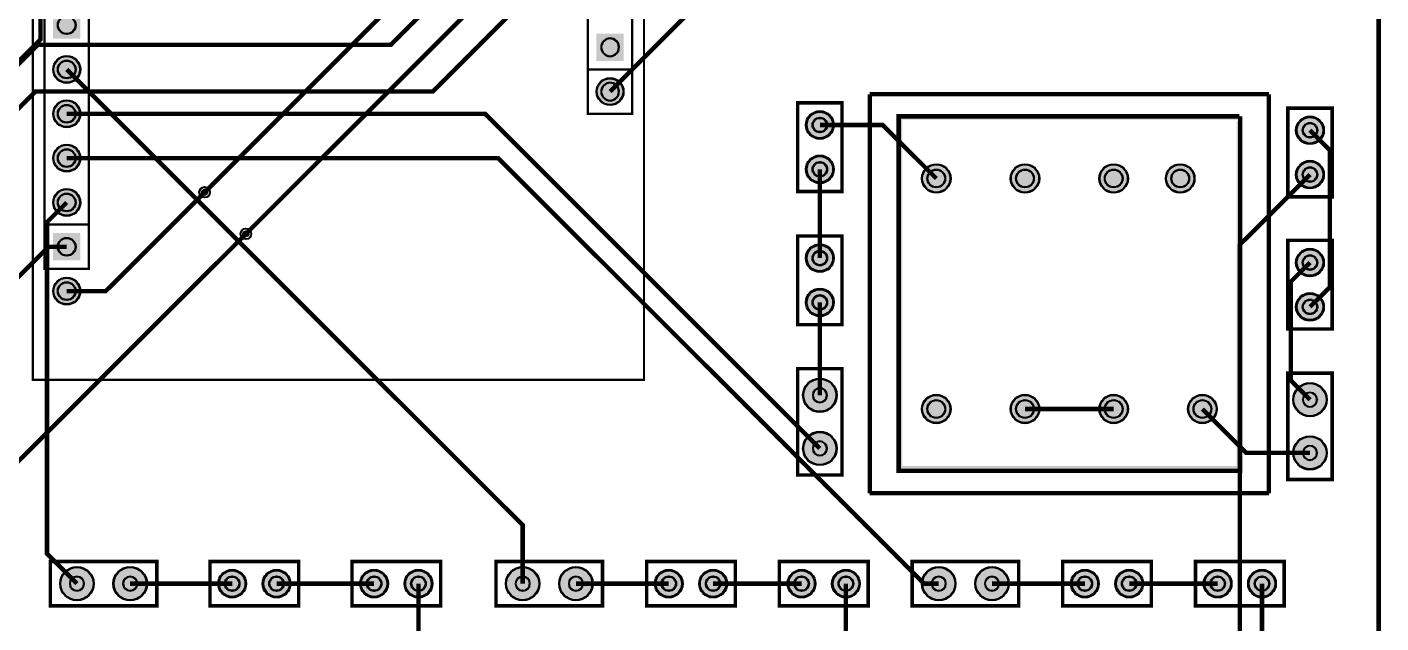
# Model space of a CAD drawing. Header units: millimetres. Extents: x 0 to 138, y 0 to 125.
# Drawn here: x 60.1 to 137.7, y 42.1 to 76.2 of the extents above; entities that cross this region are included whole.
import ezdxf

# ---------------------------------------------------------------- set-up
doc = ezdxf.new("R2010")
doc.units = ezdxf.units.MM
for name, color, linetype, true_color in [('BoardOutLine', 7, 'Continuous', 0xff00ff), ('BottomLayer', 7, 'Continuous', 0x0000ff), ('BottomSolderMaskLayer', 7, 'Continuous', 0xaa00ff), ('Document', 7, 'Continuous', 0xffffff), ('Hole', 7, 'Continuous', 0x222222), ('Inner1', 7, 'Continuous', 0x999966), ('Inner2', 7, 'Continuous', 0x008000), ('Multi-Layer', 7, 'Continuous', 0xc0c0c0), ('TopSilkLayer', 7, 'Continuous', 0xffcc00), ('TopSolderMaskLayer', 7, 'Continuous', 0x800080)]:
    doc.layers.add(name, color=color, linetype=linetype, true_color=true_color)

msp = doc.modelspace()

# ---------------------------------------------------------------- hatches: boundary and pattern name
at = {"layer": 'BottomSolderMaskLayer'}
for points in [[(61.626851276306525, 77.1065532131064), (63.18565239390887, 77.1065532131064), (63.18565239390887, 75.54775209550428), (61.626851276306525, 75.54775209550428)], [(92.74191350643105, 75.83655067310133), (94.30071462403339, 75.83655067310133), (94.30071462403339, 74.27774955549921), (92.74191350643105, 74.27774955549921)], [(61.62674625349251, 73.7871475742952, 1), (63.18554737109474, 73.7871475742952, 1)], [(92.74180848361704, 72.51714503429014, 1), (94.30060960121926, 72.51714503429014, 1)], [(61.62674625349251, 71.24714249428507, 1), (63.18554737109474, 71.24714249428507, 1)], [(104.73514097028203, 70.60426720853445, 1), (106.33674117348244, 70.60426720853445, 1)], [(132.80346710693414, 70.30251460502927, 1), (134.40506731013454, 70.30251460502927, 1)], [(61.62674625349251, 68.70713741427483, 1), (63.18554737109474, 68.70713741427483, 1)], [(104.73514097028203, 68.06426212852432, 1), (106.33674117348244, 68.06426212852432, 1)], [(111.3780543561087, 67.54025908051824, 1), (113.0288544577089, 67.54025908051824, 1)], [(116.45806451612897, 67.54025908051824, 1), (118.10886461772917, 67.54025908051824, 1)], [(121.53807467614946, 67.54025908051824, 1), (123.18887477774966, 67.54025908051824, 1)], [(125.34808229616455, 67.54025908051824, 1), (126.99888239776475, 67.54025908051824, 1)], [(132.80346710693414, 67.76250952501914, 1), (134.40506731013454, 67.76250952501914, 1)], [(61.62674625349251, 66.16713233426469, 1), (63.18554737109474, 66.16713233426469, 1)], [(61.626851276306525, 64.40652781305562), (63.18565239390887, 64.40652781305562), (63.18565239390887, 62.8477266954535), (61.626851276306525, 62.8477266954535)], [(104.73514097028203, 62.97612395224792, 1), (106.33674117348244, 62.97612395224792, 1)], [(132.80346710693414, 62.722123444246904, 1), (134.40506731013454, 62.722123444246904, 1)], [(61.62674625349251, 61.08712217424443, 1), (63.18554737109474, 61.08712217424443, 1)], [(104.73514097028203, 60.436118872237785, 1), (106.33674117348244, 60.436118872237785, 1)], [(132.80346710693414, 60.18211836423677, 1), (134.40506731013454, 60.18211836423677, 1)], [(104.57048514097038, 55.11811023622056, 1), (106.50139700279409, 55.11811023622056, 1)], [(132.63881127762247, 54.864109728219546, 1), (134.5697231394462, 54.864109728219546, 1)], [(111.3780543561087, 54.33223266446532, 1), (113.0288544577089, 54.33223266446532, 1)], [(116.45806451612897, 54.33223266446532, 1), (118.10886461772917, 54.33223266446532, 1)], [(121.53807467614946, 54.33223266446532, 1), (123.18887477774966, 54.33223266446532, 1)], [(126.61808483616973, 54.33223266446532, 1), (128.26888493776994, 54.33223266446532, 1)], [(104.57048514097038, 52.07010414020829, 1), (106.50139700279409, 52.07010414020829, 1)], [(132.63881127762247, 51.81610363220727, 1), (134.5697231394462, 51.81610363220727, 1)], [(62.02540005080014, 44.323088646177325, 1), (63.95631191262387, 44.323088646177325, 1)], [(65.0734061468123, 44.323088646177325, 1), (67.00431800863602, 44.323088646177325, 1)], [(71.08007366014738, 44.323088646177325, 1), (72.68167386334778, 44.323088646177325, 1)], [(73.62007874015751, 44.323088646177325, 1), (75.22167894335792, 44.323088646177325, 1)], [(79.2080899161798, 44.323088646177325, 1), (80.8096901193802, 44.323088646177325, 1)], [(81.74809499618993, 44.323088646177325, 1), (83.34969519939034, 44.323088646177325, 1)], [(87.55245110490215, 44.323088646177325, 1), (89.48336296672586, 44.323088646177325, 1)], [(90.6004572009143, 44.323088646177325, 1), (92.53136906273802, 44.323088646177325, 1)], [(96.0833756667513, 44.323088646177325, 1), (97.6849758699517, 44.323088646177325, 1)], [(98.62338074676143, 44.323088646177325, 1), (100.22498094996183, 44.323088646177325, 1)], [(103.68738887477764, 44.323088646177325, 1), (105.28898907797804, 44.323088646177325, 1)], [(106.227393954788, 44.323088646177325, 1), (107.8289941579884, 44.323088646177325, 1)], [(111.38100076200145, 44.323088646177325, 1), (113.31191262382517, 44.323088646177325, 1)], [(114.42900685801384, 44.323088646177325, 1), (116.35991871983755, 44.323088646177325, 1)], [(119.9116713233426, 44.323088646177325, 1), (121.51327152654301, 44.323088646177325, 1)], [(122.45167640335274, 44.323088646177325, 1), (124.05327660655314, 44.323088646177325, 1)], [(127.51593853187717, 44.323088646177325, 1), (129.11753873507757, 44.323088646177325, 1)], [(130.0559436118873, 44.323088646177325, 1), (131.6575438150877, 44.323088646177325, 1)]]:
    msp.add_hatch(color=256, dxfattribs=at).paths.add_polyline_path(points)
at = {"layer": 'Document'}
msp.add_hatch(color=256, dxfattribs=at).paths.add_polyline_path([(129.5234950469901, 70.90929641859282), (110.25049530099068, 70.90929641859282), (110.25049530099068, 51.06329692659392), (129.39649479298964, 51.06329692659392), (129.39649479298964, 70.6362966725934), (129.39649479298964, 70.73629667259343), (129.39758129776806, 70.75287353215901), (129.40082222170577, 70.76916675706161), (129.4061621116955, 70.78489756570559), (129.41350960073873, 70.79979679959365), (129.42273897126097, 70.8136095287033), (129.43369230617395, 70.82609941340957), (129.44618219088034, 70.83705274832255), (129.45999491998987, 70.8462821188449), (129.47489415387804, 70.85362960788814), (129.4906249625219, 70.85896949787775), (129.5069181874244, 70.86221042181535), (129.5234950469901, 70.86329692659388), (129.54007190655602, 70.86221042181535), (129.55636513145828, 70.85896949787775), (129.57209594010214, 70.85362960788814), (129.58699517399032, 70.8462821188449), (129.60080790309985, 70.83705274832255), (129.61329778780646, 70.82609941340957), (129.62425112271944, 70.8136095287033), (129.63348049324168, 70.79979679959365), (129.64082798228492, 70.78489756570559), (129.64616787227465, 70.76916675706161), (129.64940879621213, 70.75287353215901), (129.65049530099077, 70.73629667259343), (129.65049530099077, 70.6362966725934), (129.65049530099077, 50.93629667259336), (129.64940879621213, 50.91971981302777), (129.64616787227465, 50.90342658812517), (129.64082798228492, 50.88769577948119), (129.63348049324168, 50.87279654559313), (129.62425112271944, 50.85898381648349), (129.61329778780646, 50.84649393177722), (129.60080790309985, 50.835540596864234), (129.58699517399032, 50.826311226341886), (129.57209594010214, 50.818963737298645), (129.55636513145828, 50.81362384730903), (129.54007190655602, 50.810382923371435), (129.5234950469901, 50.80929641859291), (110.12349504699023, 50.80929641859291), (110.1069181874243, 50.810382923371435), (110.09062496252204, 50.81362384730903), (110.07489415387795, 50.818963737298645), (110.05999491998978, 50.826311226341886), (110.04618219088047, 50.835540596864234), (110.03369230617386, 50.84649393177722), (110.02273897126088, 50.85898381648349), (110.01350960073864, 50.87279654559313), (110.0061621116954, 50.88769577948119), (110.00082222170568, 50.90342658812517), (109.99758129776797, 50.91971981302777), (109.99649479298955, 50.93629667259336), (109.99649479298955, 71.03629667259338), (109.99758129776797, 71.05287353215897), (110.00082222170568, 71.06916675706157), (110.0061621116954, 71.08489756570555), (110.01350960073864, 71.0997967995936), (110.02273897126088, 71.11360952870325), (110.03369230617386, 71.12609941340952), (110.04618219088047, 71.1370527483225), (110.05999491998978, 71.14628211884485), (110.07489415387795, 71.15362960788809), (110.09062496252204, 71.1589694978777), (110.1069181874243, 71.1622104218153), (110.12349504699023, 71.16329692659383), (129.5234950469901, 71.16329692659383), (129.54007190655602, 71.1622104218153), (129.55636513145828, 71.1589694978777), (129.57209594010214, 71.15362960788809), (129.58699517399032, 71.14628211884485), (129.60080790309985, 71.1370527483225), (129.61329778780646, 71.12609941340952), (129.62425112271944, 71.11360952870325), (129.63348049324168, 71.0997967995936), (129.64082798228492, 71.08489756570555), (129.64616787227465, 71.06916675706157), (129.64940879621213, 71.05287353215897), (129.65049530099077, 71.03629667259338), (129.64940879621213, 71.01971981302768), (129.64616787227465, 71.0034265881252), (129.64082798228492, 70.98769577948121), (129.63348049324168, 70.97279654559316), (129.62425112271944, 70.95898381648351), (129.61329778780646, 70.94649393177713), (129.60080790309985, 70.93554059686426), (129.58699517399032, 70.92631122634191), (129.57209594010214, 70.91896373729855), (129.55636513145828, 70.91362384730894), (129.54007190655602, 70.91038292337146), (129.5234950469901, 70.90929641859282)])
at = {"layer": 'Multi-Layer'}
for points in [[(61.65224790449588, 77.08115316230635), (63.16024892049791, 77.08115316230635), (63.16024892049791, 75.57315214630432), (61.65224790449588, 75.57315214630432)], [(92.7673101346204, 75.81115062230128), (94.27531115062243, 75.81115062230128), (94.27531115062243, 74.30314960629926), (92.7673101346204, 74.30314960629926)], [(61.652146304292614, 73.7871475742952, 1), (63.16014732029464, 73.7871475742952, 1)], [(92.76720853441714, 72.51714503429014, 1), (94.27520955041916, 72.51714503429014, 1)], [(61.652146304292614, 71.24714249428507, 1), (63.16014732029464, 71.24714249428507, 1)], [(104.78594107188223, 70.60426720853445, 1), (106.28594107188223, 70.60426720853445, 1)], [(132.85426720853434, 70.30251460502927, 1), (134.35426720853434, 70.30251460502927, 1)], [(61.652146304292614, 68.70713741427483, 1), (63.16014732029464, 68.70713741427483, 1)], [(104.78594107188223, 68.06426212852432, 1), (106.28594107188223, 68.06426212852432, 1)], [(111.4034544069088, 67.54025908051824, 1), (113.0034544069088, 67.54025908051824, 1)], [(116.48346456692907, 67.54025908051824, 1), (118.08346456692907, 67.54025908051824, 1)], [(121.56347472694956, 67.54025908051824, 1), (123.16347472694956, 67.54025908051824, 1)], [(125.37348234696465, 67.54025908051824, 1), (126.97348234696464, 67.54025908051824, 1)], [(132.85426720853434, 67.76250952501914, 1), (134.35426720853434, 67.76250952501914, 1)], [(61.652146304292614, 66.16713233426469, 1), (63.16014732029464, 66.16713233426469, 1)], [(61.65224790449588, 64.38112776225557), (63.16024892049791, 64.38112776225557), (63.16024892049791, 62.87312674625355), (61.65224790449588, 62.87312674625355)], [(104.78594107188223, 62.97612395224792, 1), (106.28594107188223, 62.97612395224792, 1)], [(132.85426720853434, 62.722123444246904, 1), (134.35426720853434, 62.722123444246904, 1)], [(61.652146304292614, 61.08712217424443, 1), (63.16014732029464, 61.08712217424443, 1)], [(104.78594107188223, 60.436118872237785, 1), (106.28594107188223, 60.436118872237785, 1)], [(132.85426720853434, 60.18211836423677, 1), (134.35426720853434, 60.18211836423677, 1)], [(104.59588519177048, 55.11811023622056, 1), (106.47599695199399, 55.11811023622056, 1)], [(111.4034544069088, 54.33223266446532, 1), (113.0034544069088, 54.33223266446532, 1)], [(116.48346456692907, 54.33223266446532, 1), (118.08346456692907, 54.33223266446532, 1)], [(121.56347472694956, 54.33223266446532, 1), (123.16347472694956, 54.33223266446532, 1)], [(126.64348488696983, 54.33223266446532, 1), (128.24348488696984, 54.33223266446532, 1)], [(132.66421132842257, 54.864109728219546, 1), (134.5443230886461, 54.864109728219546, 1)], [(104.59588519177048, 52.07010414020829, 1), (106.47599695199399, 52.07010414020829, 1)], [(132.66421132842257, 51.81610363220727, 1), (134.5443230886461, 51.81610363220727, 1)], [(62.050800101600245, 44.323088646177325, 1), (63.93091186182376, 44.323088646177325, 1)], [(65.0988061976124, 44.323088646177325, 1), (66.97891795783592, 44.323088646177325, 1)], [(71.13087376174758, 44.323088646177325, 1), (72.63087376174758, 44.323088646177325, 1)], [(73.67087884175771, 44.323088646177325, 1), (75.17087884175771, 44.323088646177325, 1)], [(79.25889001778, 44.323088646177325, 1), (80.75889001778, 44.323088646177325, 1)], [(81.79889509779014, 44.323088646177325, 1), (83.29889509779014, 44.323088646177325, 1)], [(87.57785115570225, 44.323088646177325, 1), (89.45796291592576, 44.323088646177325, 1)], [(90.62585725171441, 44.323088646177325, 1), (92.50596901193792, 44.323088646177325, 1)], [(96.1341757683515, 44.323088646177325, 1), (97.6341757683515, 44.323088646177325, 1)], [(98.67418084836163, 44.323088646177325, 1), (100.17418084836163, 44.323088646177325, 1)], [(103.73818897637784, 44.323088646177325, 1), (105.23818897637784, 44.323088646177325, 1)], [(106.2781940563882, 44.323088646177325, 1), (107.7781940563882, 44.323088646177325, 1)], [(111.40640081280155, 44.323088646177325, 1), (113.28651257302506, 44.323088646177325, 1)], [(114.45440690881394, 44.323088646177325, 1), (116.33451866903745, 44.323088646177325, 1)], [(119.9624714249428, 44.323088646177325, 1), (121.4624714249428, 44.323088646177325, 1)], [(122.50247650495294, 44.323088646177325, 1), (124.00247650495294, 44.323088646177325, 1)], [(127.56673863347737, 44.323088646177325, 1), (129.06673863347737, 44.323088646177325, 1)], [(130.1067437134875, 44.323088646177325, 1), (131.6067437134875, 44.323088646177325, 1)]]:
    msp.add_hatch(color=256, dxfattribs=at).paths.add_polyline_path(points)
at = {"layer": 'TopSolderMaskLayer'}
for points in [[(61.626851276306525, 77.1065532131064), (63.18565239390887, 77.1065532131064), (63.18565239390887, 75.54775209550428), (61.626851276306525, 75.54775209550428)], [(92.74191350643105, 75.83655067310133), (94.30071462403339, 75.83655067310133), (94.30071462403339, 74.27774955549921), (92.74191350643105, 74.27774955549921)], [(61.62674625349251, 73.7871475742952, 1), (63.18554737109474, 73.7871475742952, 1)], [(92.74180848361704, 72.51714503429014, 1), (94.30060960121926, 72.51714503429014, 1)], [(61.62674625349251, 71.24714249428507, 1), (63.18554737109474, 71.24714249428507, 1)], [(104.73514097028203, 70.60426720853445, 1), (106.33674117348244, 70.60426720853445, 1)], [(132.80346710693414, 70.30251460502927, 1), (134.40506731013454, 70.30251460502927, 1)], [(61.62674625349251, 68.70713741427483, 1), (63.18554737109474, 68.70713741427483, 1)], [(104.73514097028203, 68.06426212852432, 1), (106.33674117348244, 68.06426212852432, 1)], [(111.3780543561087, 67.54025908051824, 1), (113.0288544577089, 67.54025908051824, 1)], [(116.45806451612897, 67.54025908051824, 1), (118.10886461772917, 67.54025908051824, 1)], [(121.53807467614946, 67.54025908051824, 1), (123.18887477774966, 67.54025908051824, 1)], [(125.34808229616455, 67.54025908051824, 1), (126.99888239776475, 67.54025908051824, 1)], [(132.80346710693414, 67.76250952501914, 1), (134.40506731013454, 67.76250952501914, 1)], [(61.62674625349251, 66.16713233426469, 1), (63.18554737109474, 66.16713233426469, 1)], [(61.626851276306525, 64.40652781305562), (63.18565239390887, 64.40652781305562), (63.18565239390887, 62.8477266954535), (61.626851276306525, 62.8477266954535)], [(104.73514097028203, 62.97612395224792, 1), (106.33674117348244, 62.97612395224792, 1)], [(132.80346710693414, 62.722123444246904, 1), (134.40506731013454, 62.722123444246904, 1)], [(61.62674625349251, 61.08712217424443, 1), (63.18554737109474, 61.08712217424443, 1)], [(104.73514097028203, 60.436118872237785, 1), (106.33674117348244, 60.436118872237785, 1)], [(132.80346710693414, 60.18211836423677, 1), (134.40506731013454, 60.18211836423677, 1)], [(104.57048514097038, 55.11811023622056, 1), (106.50139700279409, 55.11811023622056, 1)], [(132.63881127762247, 54.864109728219546, 1), (134.5697231394462, 54.864109728219546, 1)], [(111.3780543561087, 54.33223266446532, 1), (113.0288544577089, 54.33223266446532, 1)], [(116.45806451612897, 54.33223266446532, 1), (118.10886461772917, 54.33223266446532, 1)], [(121.53807467614946, 54.33223266446532, 1), (123.18887477774966, 54.33223266446532, 1)], [(126.61808483616973, 54.33223266446532, 1), (128.26888493776994, 54.33223266446532, 1)], [(104.57048514097038, 52.07010414020829, 1), (106.50139700279409, 52.07010414020829, 1)], [(132.63881127762247, 51.81610363220727, 1), (134.5697231394462, 51.81610363220727, 1)], [(62.02540005080014, 44.323088646177325, 1), (63.95631191262387, 44.323088646177325, 1)], [(65.0734061468123, 44.323088646177325, 1), (67.00431800863602, 44.323088646177325, 1)], [(71.08007366014738, 44.323088646177325, 1), (72.68167386334778, 44.323088646177325, 1)], [(73.62007874015751, 44.323088646177325, 1), (75.22167894335792, 44.323088646177325, 1)], [(79.2080899161798, 44.323088646177325, 1), (80.8096901193802, 44.323088646177325, 1)], [(81.74809499618993, 44.323088646177325, 1), (83.34969519939034, 44.323088646177325, 1)], [(87.55245110490215, 44.323088646177325, 1), (89.48336296672586, 44.323088646177325, 1)], [(90.6004572009143, 44.323088646177325, 1), (92.53136906273802, 44.323088646177325, 1)], [(96.0833756667513, 44.323088646177325, 1), (97.6849758699517, 44.323088646177325, 1)], [(98.62338074676143, 44.323088646177325, 1), (100.22498094996183, 44.323088646177325, 1)], [(103.68738887477764, 44.323088646177325, 1), (105.28898907797804, 44.323088646177325, 1)], [(106.227393954788, 44.323088646177325, 1), (107.8289941579884, 44.323088646177325, 1)], [(111.38100076200145, 44.323088646177325, 1), (113.31191262382517, 44.323088646177325, 1)], [(114.42900685801384, 44.323088646177325, 1), (116.35991871983755, 44.323088646177325, 1)], [(119.9116713233426, 44.323088646177325, 1), (121.51327152654301, 44.323088646177325, 1)], [(122.45167640335274, 44.323088646177325, 1), (124.05327660655314, 44.323088646177325, 1)], [(127.51593853187717, 44.323088646177325, 1), (129.11753873507757, 44.323088646177325, 1)], [(130.0559436118873, 44.323088646177325, 1), (131.6575438150877, 44.323088646177325, 1)]]:
    msp.add_hatch(color=256, dxfattribs=at).paths.add_polyline_path(points)

# ---------------------------------------------------------------- linework, layer by layer
at = {"layer": 'BoardOutLine', "const_width": 0.25400050800101603}
msp.add_lwpolyline([(137.54003048006098, 124.33324866649741), (137.54003048006098, -0.25400050800101326), (0.1257556515113265, -0.25400050800101326), (0.1257556515113265, 124.84124968249944)], dxfattribs=at)
at = {"layer": 'BottomLayer', "const_width": 0.25400050800101603}
for points in [[(88.89893319786643, 117.98323596647197), (95.56060452120914, 111.32156464312936), (95.56060452120914, 90.70231140462283), (93.88547117094231, 89.02717805435611), (92.58244856489705, 89.02717805435611), (70.30457200914407, 66.74930149860302)], [(93.521234442469, 85.21717043434091), (72.67033274066557, 64.36626873253749)], [(88.51793243586485, 44.323088646177325), (88.51793243586485, 47.67538735077471), (62.40617221234447, 73.7871475742952)], [(133.6042926085854, 60.18211836423677), (134.73611887223797, 61.31394462788933), (134.73611887223797, 69.17068834137672), (133.6042926085854, 70.30251460502927)], [(105.53596647193308, 68.06426212852432), (105.53596647193308, 62.97612395224792)], [(114.42598425196866, 5.461010922021842), (115.5159004318009, 4.371094742189484), (119.90045720091439, 4.371094742189484), (129.58676657353317, 14.057404114808264), (129.58676657353317, 63.74498348996701), (133.6042926085854, 67.76250952501914)], [(62.99088138176285, 44.323088646177325), (61.27739395478784, 46.03657607315222), (61.27739395478784, 65.03835407670817), (62.40617221234447, 66.16713233426469)], [(133.6042926085854, 62.722123444246904), (132.50269240538478, 61.6205232410465), (132.50269240538478, 55.96570993141995), (133.6042926085854, 54.864109728219546)], [(105.53596647193308, 55.11811023622056), (105.53596647193308, 60.436118872237785)], [(79.50091440182882, 37.560325120650305), (82.54892049784098, 40.608331216662464), (82.54892049784098, 44.323088646177325)], [(103.94846329692655, 37.560325120650305), (107.02821945643905, 40.640081280162576), (107.02821945643905, 44.323088646177325)]]:
    msp.add_lwpolyline(points, dxfattribs=at)
at = {"layer": 'BottomSolderMaskLayer'}
for points in [[(93.52144534374975, 75.57386235944786), (93.52118278671469, 75.57386235944786)], [(93.52144534374975, 74.54043786915268), (93.52118278671469, 74.54043786915268)], [(93.00460182008463, 72.51701375577261), (93.00460182008463, 72.51727631280767)], [(94.0380263103798, 72.51701375577261), (94.0380263103798, 72.51727631280767)], [(105.12515926847576, 55.11550160090326), (105.12515926847576, 55.12071887153786)], [(105.9467750479948, 55.11550160090326), (105.9467750479948, 55.12071887153786)], [(133.1934593187748, 54.866718363536734), (133.1934593187748, 54.861501092902245)], [(134.01507509829386, 54.866718363536734), (134.01507509829386, 54.861501092902245)], [(105.12515926847576, 52.0674955048911), (105.12515926847576, 52.07271277552559)], [(105.9467750479948, 52.0674955048911), (105.9467750479948, 52.07271277552559)], [(133.1934593187748, 51.818712267524575), (133.1934593187748, 51.81349499688997)], [(134.01507509829386, 51.818712267524575), (134.01507509829386, 51.81349499688997)], [(62.988273432747974, 44.73389653593685), (62.99349070338258, 44.73389653593685)], [(66.03627952876013, 44.73389653593685), (66.04149679939474, 44.73389653593685)], [(88.5153244868502, 44.73389653593685), (88.52054175748458, 44.73389653593685)], [(91.56333058286236, 44.73389653593685), (91.56854785349697, 44.73389653593685)], [(112.34374371218337, 44.73389653593685), (112.34896098281797, 44.73389653593685)], [(115.39174980819575, 44.73389653593685), (115.39696707883013, 44.73389653593685)], [(62.988273432747974, 43.9122807564178), (62.99349070338258, 43.9122807564178)], [(66.03627952876013, 43.9122807564178), (66.04149679939474, 43.9122807564178)], [(88.5153244868502, 43.9122807564178), (88.52054175748458, 43.9122807564178)], [(91.56333058286236, 43.9122807564178), (91.56854785349697, 43.9122807564178)], [(112.34374371218337, 43.9122807564178), (112.34896098281797, 43.9122807564178)], [(115.39174980819575, 43.9122807564178), (115.39696707883013, 43.9122807564178)]]:
    msp.add_lwpolyline(points, close=True, dxfattribs=at)
for centre, radius in [((62.40624841249678, 76.32715265430534), 0.5167122451475827), ((62.40614681229363, 73.7871475742952), 0.7794005588011177), ((62.40624841249678, 73.7871475742952), 0.5167122451475827), ((93.52120904241815, 72.51714503429014), 0.7794005588011177), ((62.40614681229363, 71.24714249428507), 0.7794005588011177), ((62.40624841249678, 71.24714249428507), 0.5167122451475827), ((105.53594107188223, 70.60426720853445), 0.8008001016002033), ((105.53596647193308, 70.60419100838203), 0.4270933875201084), ((133.60426720853434, 70.30251460502927), 0.8008001016002033), ((133.60426720853434, 70.30256540513085), 0.4270933875201084), ((62.40614681229363, 68.70713741427483), 0.7794005588011177), ((62.40624841249678, 68.70713741427483), 0.5167122451475827), ((105.53594107188223, 68.06426212852432), 0.8008001016002033), ((105.53596647193308, 68.0641859283719), 0.4270933875201084), ((112.2034544069088, 67.54025908051824), 0.8254000508001016), ((117.28346456692907, 67.54025908051824), 0.8254000508001016), ((122.36347472694956, 67.54025908051824), 0.8254000508001016), ((126.17348234696465, 67.54025908051824), 0.8254000508001016), ((133.60426720853434, 67.76250952501914), 0.8008001016002033), ((112.2035052070105, 67.54028448056908), 0.5158750317500634), ((117.28351536703076, 67.54028448056908), 0.5158750317500634), ((122.3635001270004, 67.54028448056908), 0.5158750317500634), ((126.17350774701549, 67.54028448056908), 0.5158750317500634), ((133.60426720853434, 67.76256032512072), 0.4270933875201084), ((62.40614681229363, 66.16713233426469), 0.7794005588011177), ((62.40624841249678, 66.16713233426469), 0.5167122451475827), ((62.40624841249678, 63.62712725425456), 0.5167122451475827), ((105.53594107188223, 62.97612395224792), 0.8008001016002033), ((105.53596647193308, 62.976250952501914), 0.4270933875201084), ((133.60426720853434, 62.722123444246904), 0.8008001016002033), ((133.60426720853434, 62.7222504445009), 0.4270933875201084), ((62.40614681229363, 61.08712217424443), 0.7794005588011177), ((62.40624841249678, 61.08712217424443), 0.5167122451475827), ((105.53594107188223, 60.436118872237785), 0.8008001016002033), ((105.53596647193308, 60.43624587249178), 0.4270933875201084), ((133.60426720853434, 60.18211836423677), 0.8008001016002033), ((133.60426720853434, 60.18224536449077), 0.4270933875201084), ((105.53594107188223, 55.11811023622056), 0.9654559309118621), ((133.60426720853434, 54.864109728219546), 0.9654559309118621), ((112.2034544069088, 54.33223266446532), 0.8254000508001016), ((117.28346456692907, 54.33223266446532), 0.8254000508001016), ((122.36347472694956, 54.33223266446532), 0.8254000508001016), ((127.44348488696983, 54.33223266446532), 0.8254000508001016), ((112.2035052070105, 54.33230886461786), 0.5158750317500634), ((117.28351536703076, 54.33230886461786), 0.5158750317500634), ((122.3635001270004, 54.33230886461786), 0.5158750317500634), ((127.44351028702067, 54.33230886461786), 0.5158750317500634), ((105.53594107188223, 52.07010414020829), 0.9654559309118621), ((133.60426720853434, 51.81610363220727), 0.9654559309118621), ((62.990855981712, 44.323088646177325), 0.9654559309118621), ((66.03886207772416, 44.323088646177325), 0.9654559309118621), ((71.88087376174758, 44.323088646177325), 0.8008001016002033), ((74.42087884175771, 44.323088646177325), 0.8008001016002033), ((80.00889001778, 44.323088646177325), 0.8008001016002033), ((82.54889509779014, 44.323088646177325), 0.8008001016002033), ((88.517907035814, 44.323088646177325), 0.9654559309118621), ((91.56591313182616, 44.323088646177325), 0.9654559309118621), ((96.8841757683515, 44.323088646177325), 0.8008001016002033), ((99.42418084836163, 44.323088646177325), 0.8008001016002033), ((104.48818897637784, 44.323088646177325), 0.8008001016002033), ((107.0281940563882, 44.323088646177325), 0.8008001016002033), ((112.3464566929133, 44.323088646177325), 0.9654559309118621), ((115.3944627889257, 44.323088646177325), 0.9654559309118621), ((120.7124714249428, 44.323088646177325), 0.8008001016002033), ((123.25247650495294, 44.323088646177325), 0.8008001016002033), ((128.31673863347737, 44.323088646177325), 0.8008001016002033), ((130.8567437134875, 44.323088646177325), 0.8008001016002033), ((71.88089916179842, 44.323088646177325), 0.4270933875201084), ((74.42090424180856, 44.323088646177325), 0.4270933875201084), ((80.00891541783085, 44.323088646177325), 0.4270933875201084), ((82.54892049784098, 44.323088646177325), 0.4270933875201084), ((96.88407416814835, 44.323088646177325), 0.4270933875201084), ((99.42407924815848, 44.323088646177325), 0.4270933875201084), ((104.48821437642891, 44.323088646177325), 0.4270933875201084), ((107.02821945643905, 44.323088646177325), 0.4270933875201084), ((120.71249682499365, 44.323088646177325), 0.4270933875201084), ((123.25250190500378, 44.323088646177325), 0.4270933875201084), ((128.31663703327422, 44.323088646177325), 0.4270933875201084), ((130.85664211328435, 44.323088646177325), 0.4270933875201084)]:
    msp.add_circle(centre, radius, dxfattribs=at)
for centre, radius, start, end in [((93.52118278671469, 75.05715011430027), 0.5167122451475827, 90, 270), ((93.52144534374975, 75.05715011430027), 0.5167122451475827, 270, 90), ((93.52131406523222, 72.51727631280767), 0.5167122451475827, 360, 540), ((93.52131406523222, 72.51701375577261), 0.5167122451475827, 540, 360), ((105.53596715823528, 55.12071887153786), 0.41080788975952454, 360, 540), ((105.53596715823528, 55.11550160090326), 0.41080788975952454, 540, 360), ((133.60426720853434, 54.866718363536734), 0.41080788975952454, 360, 180), ((133.60426720853434, 54.861501092902245), 0.41080788975952454, 180, 360), ((105.53596715823528, 52.07271277552559), 0.41080788975952454, 360, 540), ((105.53596715823528, 52.0674955048911), 0.41080788975952454, 540, 360), ((133.60426720853434, 51.818712267524575), 0.41080788975952454, 360, 180), ((133.60426720853434, 51.81349499688997), 0.41080788975952454, 180, 360), ((62.988273432747974, 44.323088646177325), 0.41080788975952454, 450, 270), ((62.99349070338258, 44.323088646177325), 0.41080788975952454, 270, 450), ((66.03627952876013, 44.323088646177325), 0.41080788975952454, 450, 270), ((66.04149679939474, 44.323088646177325), 0.41080788975952454, 270, 450), ((88.5153244868502, 44.323088646177325), 0.41080788975952454, 450, 270), ((88.52054175748458, 44.323088646177325), 0.41080788975952454, 270, 450), ((91.56333058286236, 44.323088646177325), 0.41080788975952454, 450, 270), ((91.56854785349697, 44.323088646177325), 0.41080788975952454, 270, 450), ((112.34374371218337, 44.323088646177325), 0.41080788975952454, 450, 270), ((112.34896098281797, 44.323088646177325), 0.41080788975952454, 270, 450), ((115.39174980819575, 44.323088646177325), 0.41080788975952454, 450, 270), ((115.39696707883013, 44.323088646177325), 0.41080788975952454, 270, 450)]:
    msp.add_arc(centre, radius, start, end, dxfattribs=at)
at = {"layer": 'Hole'}
for centre in [(70.30457200914407, 66.74930149860302), (72.67033274066557, 64.36626873253749)]:
    msp.add_circle(centre, 0.15250190500381003, dxfattribs=at)
at = {"layer": 'Inner1', "const_width": 0.25400050800101603}
for points in [[(10.34419608839221, 42.773431546863094), (9.506248412496916, 42.773431546863094), (8.754660909321728, 43.52501905003817), (8.754660909321728, 50.47294894589788), (16.445796291592615, 58.16408432816877), (37.96217932435866, 58.16408432816877), (52.957099314198786, 73.15900431800867), (58.707162814325784, 73.15900431800867), (60.74932689865386, 75.20116840233686), (80.96522733045481, 75.20116840233686), (93.521234442469, 87.75717551435105)], [(10.34419608839221, 47.85344170688347), (9.506248412496916, 47.85344170688347), (9.22506985013979, 48.1346202692406), (9.22506985013979, 50.321310642621256), (14.368834137668273, 55.465074930149854), (39.74500889001774, 55.465074930149854), (52.415570231140464, 68.13563627127257), (56.22379984759982, 68.13563627127257), (60.605308610617385, 72.51714503429014), (83.36121412242846, 72.51714503429014), (93.521234442469, 82.67716535433078)], [(133.73002286004566, 79.75615951231907), (100.76024892049804, 79.75615951231907), (93.521234442469, 72.51714503429014)], [(105.53596647193308, 52.07010414020829), (86.3589281178563, 71.24714249428507), (62.40617221234447, 71.24714249428507)], [(112.20347980695965, 67.54025908051824), (109.13947167894344, 70.60426720853445), (105.53596647193308, 70.60426720853445)], [(112.34648209296438, 44.323088646177325), (111.49862839725665, 44.323088646177325), (87.11457962915915, 68.70713741427483), (62.40617221234447, 68.70713741427483)], [(62.40617221234447, 61.08712217424443), (64.64239268478536, 61.08712217424443), (70.30457200914407, 66.74930149860302)], [(11.461544323088674, 44.196088392176875), (12.882423164846386, 45.616967233934474), (53.92103124206233, 45.616967233934474), (72.67033274066557, 64.36626873253749)], [(61.37315214630439, 63.62712725425456), (47.02212344424697, 49.27609855219714), (10.34419608839221, 49.27609855219714)], [(62.40617221234447, 63.62712725425456), (61.37315214630439, 63.62712725425456)], [(117.28348996697991, 54.33223266446532), (122.3635001270004, 54.33223266446532)], [(127.44351028702067, 54.33223266446532), (129.95963931927872, 51.81610363220727), (133.6042926085854, 51.81610363220727)], [(66.038887477775, 44.323088646177325), (71.88089916179842, 44.323088646177325)], [(74.42090424180856, 44.323088646177325), (80.00891541783085, 44.323088646177325)], [(96.88420116840234, 44.323088646177325), (91.56593853187701, 44.323088646177325)], [(99.42420624841247, 44.323088646177325), (104.48821437642891, 44.323088646177325)], [(115.39448818897654, 44.323088646177325), (120.71249682499365, 44.323088646177325)], [(123.25250190500378, 44.323088646177325), (128.31676403352822, 44.323088646177325)]]:
    msp.add_lwpolyline(points, dxfattribs=at)
at = {"layer": 'Inner2', "const_width": 0.25400050800101603}
for points in [[(54.862865125730195, 69.46913893827798), (60.9012192024386, 75.50749301498615), (60.9012192024386, 90.06223012446026), (62.40617221234447, 91.56718313436636)], [(128.3960121920245, 37.560325120650305), (130.85676911353835, 40.02108204216415), (130.85676911353835, 44.323088646177325)]]:
    msp.add_lwpolyline(points, dxfattribs=at)
at = {"layer": 'Multi-Layer'}
for points in [[(93.5214376428753, 75.55702311404627), (93.5211836423673, 75.55702311404627)], [(93.5214376428753, 74.55727711455427), (93.5211836423673, 74.55727711455427)], [(93.0214376428753, 72.51701803403614), (93.0214376428753, 72.51727203454413)], [(94.0211836423673, 72.51701803403614), (94.0211836423673, 72.51727203454413)], [(105.13596647193307, 55.11557023114051), (105.13596647193307, 55.12065024130061)], [(105.93596647193309, 55.11557023114051), (105.93596647193309, 55.12065024130061)], [(133.20426720853433, 54.866649733299596), (133.20426720853433, 54.86156972313938)], [(134.00426720853434, 54.866649733299596), (134.00426720853434, 54.86156972313938)], [(105.13596647193307, 52.06756413512824), (105.13596647193307, 52.07264414528845)], [(105.93596647193309, 52.06756413512824), (105.93596647193309, 52.07264414528845)], [(133.20426720853433, 51.81864363728732), (133.20426720853433, 51.81356362712722)], [(134.00426720853434, 51.81864363728732), (134.00426720853434, 51.81356362712722)], [(62.98834137668268, 44.723088646177324), (62.99342138684278, 44.723088646177324)], [(66.03634747269484, 44.723088646177324), (66.04142748285517, 44.723088646177324)], [(88.51539243078491, 44.723088646177324), (88.52047244094501, 44.723088646177324)], [(91.56339852679707, 44.723088646177324), (91.56847853695717, 44.723088646177324)], [(112.34381508763022, 44.723088646177324), (112.34889509779032, 44.723088646177324)], [(115.39182118364238, 44.723088646177324), (115.39690119380248, 44.723088646177324)], [(62.98834137668268, 43.92308864617733), (62.99342138684278, 43.92308864617733)], [(66.03634747269484, 43.92308864617733), (66.04142748285517, 43.92308864617733)], [(88.51539243078491, 43.92308864617733), (88.52047244094501, 43.92308864617733)], [(91.56339852679707, 43.92308864617733), (91.56847853695717, 43.92308864617733)], [(112.34381508763022, 43.92308864617733), (112.34889509779032, 43.92308864617733)], [(115.39182118364238, 43.92308864617733), (115.39690119380248, 43.92308864617733)]]:
    msp.add_lwpolyline(points, close=True, dxfattribs=at)
for centre, radius in [((62.40624841249678, 76.32715265430534), 0.4998729997459995), ((62.40614681229363, 73.7871475742952), 0.7540005080010161), ((62.40624841249678, 73.7871475742952), 0.4998729997459995), ((93.52120904241815, 72.51714503429014), 0.7540005080010161), ((62.40614681229363, 71.24714249428507), 0.7540005080010161), ((62.40624841249678, 71.24714249428507), 0.4998729997459995), ((105.53594107188223, 70.60426720853445), 0.7500000000000001), ((105.53596647193308, 70.60419100838203), 0.4), ((133.60426720853434, 70.30251460502927), 0.7500000000000001), ((133.60426720853434, 70.30256540513085), 0.4), ((62.40614681229363, 68.70713741427483), 0.7540005080010161), ((62.40624841249678, 68.70713741427483), 0.4998729997459995), ((105.53594107188223, 68.06426212852432), 0.7500000000000001), ((105.53596647193308, 68.0641859283719), 0.4), ((112.2034544069088, 67.54025908051824), 0.8), ((117.28346456692907, 67.54025908051824), 0.8), ((122.36347472694956, 67.54025908051824), 0.8), ((126.17348234696465, 67.54025908051824), 0.8), ((133.60426720853434, 67.76250952501914), 0.7500000000000001), ((112.2035052070105, 67.54028448056908), 0.5), ((117.28351536703076, 67.54028448056908), 0.5), ((122.3635001270004, 67.54028448056908), 0.5), ((126.17350774701549, 67.54028448056908), 0.5), ((133.60426720853434, 67.76256032512072), 0.4), ((62.40614681229363, 66.16713233426469), 0.7540005080010161), ((70.30457200914407, 66.74930149860302), 0.30500381000762006), ((62.40624841249678, 66.16713233426469), 0.4998729997459995), ((72.67033274066557, 64.36626873253749), 0.30500381000762006), ((62.40624841249678, 63.62712725425456), 0.4998729997459995), ((105.53594107188223, 62.97612395224792), 0.7500000000000001), ((105.53596647193308, 62.976250952501914), 0.4), ((133.60426720853434, 62.722123444246904), 0.7500000000000001), ((133.60426720853434, 62.7222504445009), 0.4), ((62.40614681229363, 61.08712217424443), 0.7540005080010161), ((62.40624841249678, 61.08712217424443), 0.4998729997459995), ((105.53594107188223, 60.436118872237785), 0.7500000000000001), ((105.53596647193308, 60.43624587249178), 0.4), ((133.60426720853434, 60.18211836423677), 0.7500000000000001), ((133.60426720853434, 60.18224536449077), 0.4), ((105.53594107188223, 55.11811023622056), 0.9400558801117603), ((112.2034544069088, 54.33223266446532), 0.8), ((117.28346456692907, 54.33223266446532), 0.8), ((122.36347472694956, 54.33223266446532), 0.8), ((127.44348488696983, 54.33223266446532), 0.8), ((133.60426720853434, 54.864109728219546), 0.9400558801117603), ((112.2035052070105, 54.33230886461786), 0.5), ((117.28351536703076, 54.33230886461786), 0.5), ((122.3635001270004, 54.33230886461786), 0.5), ((127.44351028702067, 54.33230886461786), 0.5), ((105.53594107188223, 52.07010414020829), 0.9400558801117603), ((133.60426720853434, 51.81610363220727), 0.9400558801117603), ((62.990855981712, 44.323088646177325), 0.9400558801117603), ((66.03886207772416, 44.323088646177325), 0.9400558801117603), ((71.88087376174758, 44.323088646177325), 0.7500000000000001), ((74.42087884175771, 44.323088646177325), 0.7500000000000001), ((80.00889001778, 44.323088646177325), 0.7500000000000001), ((82.54889509779014, 44.323088646177325), 0.7500000000000001), ((88.517907035814, 44.323088646177325), 0.9400558801117603), ((91.56591313182616, 44.323088646177325), 0.9400558801117603), ((96.8841757683515, 44.323088646177325), 0.7500000000000001), ((99.42418084836163, 44.323088646177325), 0.7500000000000001), ((104.48818897637784, 44.323088646177325), 0.7500000000000001), ((107.0281940563882, 44.323088646177325), 0.7500000000000001), ((112.3464566929133, 44.323088646177325), 0.9400558801117603), ((115.3944627889257, 44.323088646177325), 0.9400558801117603), ((120.7124714249428, 44.323088646177325), 0.7500000000000001), ((123.25247650495294, 44.323088646177325), 0.7500000000000001), ((128.31673863347737, 44.323088646177325), 0.7500000000000001), ((130.8567437134875, 44.323088646177325), 0.7500000000000001), ((71.88089916179842, 44.323088646177325), 0.4), ((74.42090424180856, 44.323088646177325), 0.4), ((80.00891541783085, 44.323088646177325), 0.4), ((82.54892049784098, 44.323088646177325), 0.4), ((96.88407416814835, 44.323088646177325), 0.4), ((99.42407924815848, 44.323088646177325), 0.4), ((104.48821437642891, 44.323088646177325), 0.4), ((107.02821945643905, 44.323088646177325), 0.4), ((120.71249682499365, 44.323088646177325), 0.4), ((123.25250190500378, 44.323088646177325), 0.4), ((128.31663703327422, 44.323088646177325), 0.4), ((130.85664211328435, 44.323088646177325), 0.4)]:
    msp.add_circle(centre, radius, dxfattribs=at)
for centre, radius, start, end in [((93.5211836423673, 75.05715011430027), 0.4998729997459995, 90, 270), ((93.5214376428753, 75.05715011430027), 0.4998729997459995, 270, 90), ((93.5213106426213, 72.51727203454413), 0.4998729997459995, 360, 540), ((93.5213106426213, 72.51701803403614), 0.4998729997459995, 540, 360), ((105.53596647193308, 55.12065024130061), 0.4, 360, 540), ((105.53596647193308, 55.11557023114051), 0.4, 540, 360), ((133.60426720853434, 54.866649733299596), 0.4, 360, 180), ((133.60426720853434, 54.86156972313938), 0.4, 180, 360), ((105.53596647193308, 52.07264414528845), 0.4, 360, 540), ((105.53596647193308, 52.06756413512824), 0.4, 540, 360), ((133.60426720853434, 51.81864363728732), 0.4, 360, 180), ((133.60426720853434, 51.81356362712722), 0.4, 180, 360), ((62.98834137668268, 44.323088646177325), 0.4, 450, 270), ((62.99342138684278, 44.323088646177325), 0.4, 270, 450), ((66.03634747269484, 44.323088646177325), 0.4, 450, 270), ((66.04142748285517, 44.323088646177325), 0.4, 270, 450), ((88.51539243078491, 44.323088646177325), 0.4, 450, 270), ((88.52047244094501, 44.323088646177325), 0.4, 270, 450), ((91.56339852679707, 44.323088646177325), 0.4, 450, 270), ((91.56847853695717, 44.323088646177325), 0.4, 270, 450), ((112.34381508763022, 44.323088646177325), 0.4, 450, 270), ((112.34889509779032, 44.323088646177325), 0.4, 270, 450), ((115.39182118364238, 44.323088646177325), 0.4, 450, 270), ((115.39690119380248, 44.323088646177325), 0.4, 270, 450)]:
    msp.add_arc(centre, radius, start, end, dxfattribs=at)
at = {"layer": 'TopSilkLayer'}
for points, const_width in [([(60.46390652781315, 107.67716535433078), (60.46390652781315, 56.00711201422405), (95.46365252730516, 56.00711201422405), (95.46365252730516, 107.67716535433078), (60.46390652781315, 107.67716535433078)], 0.12700025400050802), ([(63.67625095250196, 62.357124714249494), (63.67625095250196, 64.89712979425963), (63.67625095250196, 97.91719583439169), (61.13624587249183, 97.91719583439169), (61.13624587249183, 64.89712979425963), (61.13624587249183, 62.357124714249494), (63.67625095250196, 62.357124714249494)], 0.12700025400050802), ([(106.80596901193803, 71.8741935483871), (104.2659639319279, 71.8741935483871), (104.2659639319279, 66.79418338836683), (106.80596901193803, 66.79418338836683), (106.80596901193803, 71.8741935483871)], 0.20066040132080268), ([(132.33426466852939, 66.49255778511565), (134.87426974853952, 66.49255778511565), (134.87426974853952, 71.57256794513592), (132.33426466852939, 71.57256794513592), (132.33426466852939, 66.49255778511565)], 0.20066040132080268), ([(106.80596901193803, 64.24625349250698), (104.2659639319279, 64.24625349250698), (104.2659639319279, 59.166243332486715), (106.80596901193803, 59.166243332486715), (106.80596901193803, 64.24625349250698)], 0.20066040132080268), ([(132.33426466852939, 58.9122428244857), (134.87426974853952, 58.9122428244857), (134.87426974853952, 63.99225298450597), (132.33426466852939, 63.99225298450597), (132.33426466852939, 58.9122428244857)], 0.20066040132080268), ([(104.2659639319279, 56.64211328422664), (104.2659639319279, 50.54610109220221), (106.80596901193803, 50.54610109220221), (106.80596901193803, 56.64211328422664), (104.2659639319279, 56.64211328422664)], 0.20066040132080268), ([(134.87426974853952, 50.292100584201194), (134.87426974853952, 56.388112776225626), (132.33426466852939, 56.388112776225626), (132.33426466852939, 50.292100584201194), (134.87426974853952, 50.292100584201194)], 0.20066040132080268), ([(67.56289052578109, 45.59309118618239), (61.46687833375677, 45.59309118618239), (61.46687833375677, 43.05308610617226), (67.56289052578109, 43.05308610617226), (67.56289052578109, 45.59309118618239)], 0.20066040132080268), ([(75.69090678181351, 43.05308610617226), (75.69090678181351, 45.59309118618239), (70.61089662179324, 45.59309118618239), (70.61089662179324, 43.05308610617226), (75.69090678181351, 43.05308610617226)], 0.20066040132080268), ([(83.81892303784616, 43.05308610617226), (83.81892303784616, 45.59309118618239), (78.7389128778259, 45.59309118618239), (78.7389128778259, 43.05308610617226), (83.81892303784616, 43.05308610617226)], 0.20066040132080268), ([(93.08994157988332, 45.59309118618239), (86.99392938785877, 45.59309118618239), (86.99392938785877, 43.05308610617226), (93.08994157988332, 43.05308610617226), (93.08994157988332, 45.59309118618239)], 0.20066040132080268), ([(100.69408178816366, 43.05308610617226), (100.69408178816366, 45.59309118618239), (95.61407162814339, 45.59309118618239), (95.61407162814339, 43.05308610617226), (100.69408178816366, 43.05308610617226)], 0.20066040132080268), ([(108.298221996444, 43.05308610617226), (108.298221996444, 45.59309118618239), (103.21821183642373, 45.59309118618239), (103.21821183642373, 43.05308610617226), (108.298221996444, 43.05308610617226)], 0.20066040132080268), ([(116.91836423672862, 45.59309118618239), (110.82235204470408, 45.59309118618239), (110.82235204470408, 43.05308610617226), (116.91836423672862, 43.05308610617226), (116.91836423672862, 45.59309118618239)], 0.20066040132080268), ([(124.52250444500896, 43.05308610617226), (124.52250444500896, 45.59309118618239), (119.4424942849887, 45.59309118618239), (119.4424942849887, 43.05308610617226), (124.52250444500896, 43.05308610617226)], 0.20066040132080268), ([(132.1266446532893, 43.05308610617226), (132.1266446532893, 45.59309118618239), (127.04663449326904, 45.59309118618239), (127.04663449326904, 43.05308610617226), (132.1266446532893, 43.05308610617226)], 0.20066040132080268)]:
    msp.add_lwpolyline(points, close=True, dxfattribs=dict(at, const_width=const_width))
for points, const_width in [([(92.25130810261635, 73.7871475742952), (92.25130810261635, 71.24714249428507), (94.79131318262648, 71.24714249428507), (94.79131318262648, 73.7871475742952), (94.79131318262648, 106.80721361442727), (92.25130810261635, 106.80721361442727), (92.25130810261635, 73.7871475742952), (94.79131318262648, 73.7871475742952)], 0.12700025400050802), ([(108.39354838709664, 72.36629413258834), (108.39354838709664, 49.50629921259849)], 0.25400050800101603), ([(131.2534925069849, 72.36629413258834), (108.39354838709664, 72.36629413258834)], 0.25400050800101603), ([(131.2534925069849, 72.36629413258834), (131.2534925069849, 49.50629921259849)], 0.25400050800101603), ([(129.60248920497838, 71.09629159258327), (129.60248920497838, 50.7832867665735), (110.04650749301504, 50.7832867665735), (110.04650749301504, 71.10129540259084), (129.55948691897402, 71.10129540259084)], 0.25400050800101603), ([(61.13624587249183, 64.89712979425963), (63.67625095250196, 64.89712979425963)], 0.12700025400050802), ([(131.2534925069849, 49.50629921259849), (108.39354838709664, 49.50629921259849)], 0.25400050800101603)]:
    msp.add_lwpolyline(points, dxfattribs=dict(at, const_width=const_width))
at = {"layer": 'TopSolderMaskLayer'}
for points in [[(93.52144534374975, 75.57386235944786), (93.52118278671469, 75.57386235944786)], [(93.52144534374975, 74.54043786915268), (93.52118278671469, 74.54043786915268)], [(93.00460182008463, 72.51701375577261), (93.00460182008463, 72.51727631280767)], [(94.0380263103798, 72.51701375577261), (94.0380263103798, 72.51727631280767)], [(105.12515926847576, 55.11550160090326), (105.12515926847576, 55.12071887153786)], [(105.9467750479948, 55.11550160090326), (105.9467750479948, 55.12071887153786)], [(133.1934593187748, 54.866718363536734), (133.1934593187748, 54.861501092902245)], [(134.01507509829386, 54.866718363536734), (134.01507509829386, 54.861501092902245)], [(105.12515926847576, 52.0674955048911), (105.12515926847576, 52.07271277552559)], [(105.9467750479948, 52.0674955048911), (105.9467750479948, 52.07271277552559)], [(133.1934593187748, 51.818712267524575), (133.1934593187748, 51.81349499688997)], [(134.01507509829386, 51.818712267524575), (134.01507509829386, 51.81349499688997)], [(62.988273432747974, 44.73389653593685), (62.99349070338258, 44.73389653593685)], [(66.03627952876013, 44.73389653593685), (66.04149679939474, 44.73389653593685)], [(88.5153244868502, 44.73389653593685), (88.52054175748458, 44.73389653593685)], [(91.56333058286236, 44.73389653593685), (91.56854785349697, 44.73389653593685)], [(112.34374371218337, 44.73389653593685), (112.34896098281797, 44.73389653593685)], [(115.39174980819575, 44.73389653593685), (115.39696707883013, 44.73389653593685)], [(62.988273432747974, 43.9122807564178), (62.99349070338258, 43.9122807564178)], [(66.03627952876013, 43.9122807564178), (66.04149679939474, 43.9122807564178)], [(88.5153244868502, 43.9122807564178), (88.52054175748458, 43.9122807564178)], [(91.56333058286236, 43.9122807564178), (91.56854785349697, 43.9122807564178)], [(112.34374371218337, 43.9122807564178), (112.34896098281797, 43.9122807564178)], [(115.39174980819575, 43.9122807564178), (115.39696707883013, 43.9122807564178)]]:
    msp.add_lwpolyline(points, close=True, dxfattribs=at)
for centre, radius in [((62.40624841249678, 76.32715265430534), 0.5167122451475827), ((62.40614681229363, 73.7871475742952), 0.7794005588011177), ((62.40624841249678, 73.7871475742952), 0.5167122451475827), ((93.52120904241815, 72.51714503429014), 0.7794005588011177), ((62.40614681229363, 71.24714249428507), 0.7794005588011177), ((62.40624841249678, 71.24714249428507), 0.5167122451475827), ((105.53594107188223, 70.60426720853445), 0.8008001016002033), ((105.53596647193308, 70.60419100838203), 0.4270933875201084), ((133.60426720853434, 70.30251460502927), 0.8008001016002033), ((133.60426720853434, 70.30256540513085), 0.4270933875201084), ((62.40614681229363, 68.70713741427483), 0.7794005588011177), ((62.40624841249678, 68.70713741427483), 0.5167122451475827), ((105.53594107188223, 68.06426212852432), 0.8008001016002033), ((105.53596647193308, 68.0641859283719), 0.4270933875201084), ((112.2034544069088, 67.54025908051824), 0.8254000508001016), ((117.28346456692907, 67.54025908051824), 0.8254000508001016), ((122.36347472694956, 67.54025908051824), 0.8254000508001016), ((126.17348234696465, 67.54025908051824), 0.8254000508001016), ((133.60426720853434, 67.76250952501914), 0.8008001016002033), ((112.2035052070105, 67.54028448056908), 0.5158750317500634), ((117.28351536703076, 67.54028448056908), 0.5158750317500634), ((122.3635001270004, 67.54028448056908), 0.5158750317500634), ((126.17350774701549, 67.54028448056908), 0.5158750317500634), ((133.60426720853434, 67.76256032512072), 0.4270933875201084), ((62.40614681229363, 66.16713233426469), 0.7794005588011177), ((62.40624841249678, 66.16713233426469), 0.5167122451475827), ((62.40624841249678, 63.62712725425456), 0.5167122451475827), ((105.53594107188223, 62.97612395224792), 0.8008001016002033), ((105.53596647193308, 62.976250952501914), 0.4270933875201084), ((133.60426720853434, 62.722123444246904), 0.8008001016002033), ((133.60426720853434, 62.7222504445009), 0.4270933875201084), ((62.40614681229363, 61.08712217424443), 0.7794005588011177), ((62.40624841249678, 61.08712217424443), 0.5167122451475827), ((105.53594107188223, 60.436118872237785), 0.8008001016002033), ((105.53596647193308, 60.43624587249178), 0.4270933875201084), ((133.60426720853434, 60.18211836423677), 0.8008001016002033), ((133.60426720853434, 60.18224536449077), 0.4270933875201084), ((105.53594107188223, 55.11811023622056), 0.9654559309118621), ((133.60426720853434, 54.864109728219546), 0.9654559309118621), ((112.2034544069088, 54.33223266446532), 0.8254000508001016), ((117.28346456692907, 54.33223266446532), 0.8254000508001016), ((122.36347472694956, 54.33223266446532), 0.8254000508001016), ((127.44348488696983, 54.33223266446532), 0.8254000508001016), ((112.2035052070105, 54.33230886461786), 0.5158750317500634), ((117.28351536703076, 54.33230886461786), 0.5158750317500634), ((122.3635001270004, 54.33230886461786), 0.5158750317500634), ((127.44351028702067, 54.33230886461786), 0.5158750317500634), ((105.53594107188223, 52.07010414020829), 0.9654559309118621), ((133.60426720853434, 51.81610363220727), 0.9654559309118621), ((62.990855981712, 44.323088646177325), 0.9654559309118621), ((66.03886207772416, 44.323088646177325), 0.9654559309118621), ((71.88087376174758, 44.323088646177325), 0.8008001016002033), ((74.42087884175771, 44.323088646177325), 0.8008001016002033), ((80.00889001778, 44.323088646177325), 0.8008001016002033), ((82.54889509779014, 44.323088646177325), 0.8008001016002033), ((88.517907035814, 44.323088646177325), 0.9654559309118621), ((91.56591313182616, 44.323088646177325), 0.9654559309118621), ((96.8841757683515, 44.323088646177325), 0.8008001016002033), ((99.42418084836163, 44.323088646177325), 0.8008001016002033), ((104.48818897637784, 44.323088646177325), 0.8008001016002033), ((107.0281940563882, 44.323088646177325), 0.8008001016002033), ((112.3464566929133, 44.323088646177325), 0.9654559309118621), ((115.3944627889257, 44.323088646177325), 0.9654559309118621), ((120.7124714249428, 44.323088646177325), 0.8008001016002033), ((123.25247650495294, 44.323088646177325), 0.8008001016002033), ((128.31673863347737, 44.323088646177325), 0.8008001016002033), ((130.8567437134875, 44.323088646177325), 0.8008001016002033), ((71.88089916179842, 44.323088646177325), 0.4270933875201084), ((74.42090424180856, 44.323088646177325), 0.4270933875201084), ((80.00891541783085, 44.323088646177325), 0.4270933875201084), ((82.54892049784098, 44.323088646177325), 0.4270933875201084), ((96.88407416814835, 44.323088646177325), 0.4270933875201084), ((99.42407924815848, 44.323088646177325), 0.4270933875201084), ((104.48821437642891, 44.323088646177325), 0.4270933875201084), ((107.02821945643905, 44.323088646177325), 0.4270933875201084), ((120.71249682499365, 44.323088646177325), 0.4270933875201084), ((123.25250190500378, 44.323088646177325), 0.4270933875201084), ((128.31663703327422, 44.323088646177325), 0.4270933875201084), ((130.85664211328435, 44.323088646177325), 0.4270933875201084)]:
    msp.add_circle(centre, radius, dxfattribs=at)
for centre, radius, start, end in [((93.52118278671469, 75.05715011430027), 0.5167122451475827, 90, 270), ((93.52144534374975, 75.05715011430027), 0.5167122451475827, 270, 90), ((93.52131406523222, 72.51727631280767), 0.5167122451475827, 360, 540), ((93.52131406523222, 72.51701375577261), 0.5167122451475827, 540, 360), ((105.53596715823528, 55.12071887153786), 0.41080788975952454, 360, 540), ((105.53596715823528, 55.11550160090326), 0.41080788975952454, 540, 360), ((133.60426720853434, 54.866718363536734), 0.41080788975952454, 360, 180), ((133.60426720853434, 54.861501092902245), 0.41080788975952454, 180, 360), ((105.53596715823528, 52.07271277552559), 0.41080788975952454, 360, 540), ((105.53596715823528, 52.0674955048911), 0.41080788975952454, 540, 360), ((133.60426720853434, 51.818712267524575), 0.41080788975952454, 360, 180), ((133.60426720853434, 51.81349499688997), 0.41080788975952454, 180, 360), ((62.988273432747974, 44.323088646177325), 0.41080788975952454, 450, 270), ((62.99349070338258, 44.323088646177325), 0.41080788975952454, 270, 450), ((66.03627952876013, 44.323088646177325), 0.41080788975952454, 450, 270), ((66.04149679939474, 44.323088646177325), 0.41080788975952454, 270, 450), ((88.5153244868502, 44.323088646177325), 0.41080788975952454, 450, 270), ((88.52054175748458, 44.323088646177325), 0.41080788975952454, 270, 450), ((91.56333058286236, 44.323088646177325), 0.41080788975952454, 450, 270), ((91.56854785349697, 44.323088646177325), 0.41080788975952454, 270, 450), ((112.34374371218337, 44.323088646177325), 0.41080788975952454, 450, 270), ((112.34896098281797, 44.323088646177325), 0.41080788975952454, 270, 450), ((115.39174980819575, 44.323088646177325), 0.41080788975952454, 450, 270), ((115.39696707883013, 44.323088646177325), 0.41080788975952454, 270, 450)]:
    msp.add_arc(centre, radius, start, end, dxfattribs=at)

doc.saveas('drawing.dxf')
